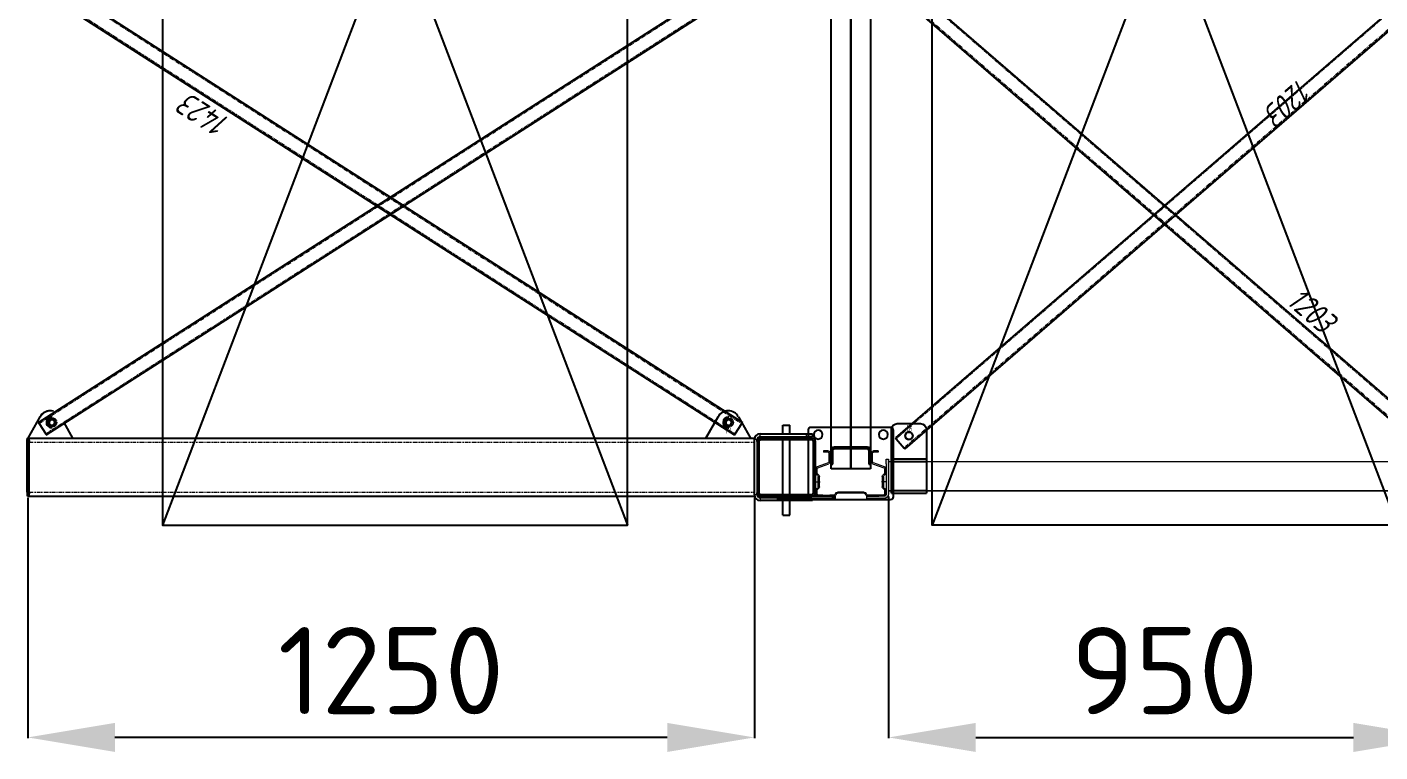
# Model space of a CAD drawing. Header units: millimetres. Extents: x 2140 to 223837, y 2113 to 170313.
# Drawn here: x 217544 to 219872, y 106477 to 107725 of the extents above; entities that cross this region are included whole.
import ezdxf

# ---------------------------------------------------------------- set-up
doc = ezdxf.new("R2010")
doc.units = ezdxf.units.MM
doc.linetypes.add('PHANTOM', pattern=[12.7, 6.35, -1.27, 1.27, -1.27, 1.27, -1.27])
doc.layers.add('0_ANNOT_Dimensions', color=7, linetype='Continuous')
doc.layers.add('2.Стойка', color=7, linetype='Continuous')
doc.layers.add('1.Балка', color=5, linetype='Continuous', lineweight=0)
doc.layers.add('3.Опора', color=7, linetype='Continuous', lineweight=0)
doc.styles.add('GOST', font='isocpeur.ttf')
doc.styles.add('GOST 2.304', font='CS_Gost2304.shx', dxfattribs={"oblique": 15})
doc.styles.get("Standard").update_dxf_attribs({"font": 'isocpeur.ttf'})
doc.styles.add('Курсив', font='isocpeui.ttf')
doc.dimstyles.new('150', dxfattribs={"dimtxt": 150, "dimasz": 150, "dimexe": 1, "dimexo": 10, "dimgap": 40, "dimtad": 1, "dimdec": 0, "dimzin": 0, "dimdsep": 46, "dimtxsty": 'Standard', "dimcen": 0.09, "dimadec": 0, "dimazin": 0, "dimtfac": 1, "dimtdec": 0, "dimtofl": 0, "dimtmove": 0, "dimatfit": 3, "dimfxl": 1, "dimtolj": 1, "dimtzin": 0, "dimarcsym": 0})
doc.dimstyles.new('Оборудование', dxfattribs={"dimscale": 0, "dimtxt": 50, "dimasz": 3, "dimexe": 1.25, "dimexo": 0, "dimtad": 1, "dimtoh": 1, "dimdec": 0, "dimtxsty": 'GOST 2.304', "dimblk": 'NONE', "dimcen": 5, "dimse1": 1, "dimse2": 1, "dimsd1": 1, "dimsd2": 1, "dimadec": 3, "dimazin": 2, "dimtfac": 0.75, "dimtdec": 0, "dimtmove": 1, "dimatfit": 3, "dimfxl": 1, "dimtolj": 1, "dimarcsym": 1})
doc.dimstyles.new('Рзм блок', dxfattribs={"dimtxt": 40, "dimasz": 80, "dimexe": 0.18, "dimexo": 0, "dimgap": 5, "dimtad": 1, "dimtoh": 1, "dimdec": 0, "dimzin": 0, "dimdsep": 46, "dimtxsty": 'Курсив', "dimblk": 'NONE', "dimcen": 0.09, "dimse1": 1, "dimse2": 1, "dimsd1": 1, "dimsd2": 1, "dimadec": 0, "dimazin": 0, "dimtfac": 1, "dimtdec": 0, "dimtofl": 0, "dimtmove": 0, "dimatfit": 2, "dimldrblk": 'NONE', "dimfxl": 0.18, "dimtolj": 1, "dimtzin": 0, "dimarcsym": 0})

# ---------------------------------------------------------------- blocks, each defined once
blk = doc.blocks.new('*D1537')
at = {"layer": '0_ANNOT_Dimensions', "color": 0, "lineweight": -2, "transparency": 16777216}
for p, q in [((219026.7, 106916.5), (219026.7, 106500.7)), ((219976.7, 106916.5), (219976.7, 106500.7)), ((219176.7, 106501.7), (219826.7, 106501.7))]:
    blk.add_line(p, q, dxfattribs=at)
at = {"layer": '0_ANNOT_Dimensions', "color": 0, "transparency": 16777216}
for points in [[(219176.7, 106526.7), (219176.7, 106476.7), (219026.7, 106501.7)], [(219826.7, 106526.7), (219826.7, 106476.7), (219976.7, 106501.7)]]:
    blk.add_solid(points, dxfattribs=at)
at = {"layer": 'Defpoints', "color": 0, "transparency": 16777216}
for p in [(219026.7, 106926.5), (219976.7, 106926.5), (219976.7, 106501.7)]:
    blk.add_point(p, dxfattribs=at)
at = {"layer": '0_ANNOT_Dimensions', "color": 0, "transparency": 16777216, "insert": (219501.7, 106616.7), "char_height": 150, "attachment_point": 5}
blk.add_mtext('\\A1;950', dxfattribs=at)
blk = doc.blocks.new('*D1541')
at = {"layer": '0_ANNOT_Dimensions', "color": 0, "lineweight": -2, "transparency": 16777216}
for p, q in [((217545.3, 106914), (217545.3, 106500.7)), ((218795.7, 106914), (218795.7, 106500.7)), ((218645.7, 106501.7), (217695.3, 106501.7))]:
    blk.add_line(p, q, dxfattribs=at)
at = {"layer": '0_ANNOT_Dimensions', "color": 0, "transparency": 16777216}
for points in [[(217695.3, 106526.7), (217695.3, 106476.7), (217545.3, 106501.7)], [(218645.7, 106526.7), (218645.7, 106476.7), (218795.7, 106501.7)]]:
    blk.add_solid(points, dxfattribs=at)
at = {"layer": 'Defpoints', "color": 0, "transparency": 16777216}
for p in [(217545.3, 106924), (218795.7, 106924), (217545.3, 106501.7)]:
    blk.add_point(p, dxfattribs=at)
at = {"layer": '0_ANNOT_Dimensions', "color": 0, "transparency": 16777216, "insert": (218170.5, 106616.7), "char_height": 150, "attachment_point": 5}
blk.add_mtext('\\A1;1250', dxfattribs=at)
blk = doc.blocks.new('*D591')
at = {"layer": 'Defpoints', "color": 0, "linetype": 'ByBlock', "transparency": 16777216}
for p in [(5, 34.5), (955, 34.5), (5, 1.9)]:
    blk.add_point(p, dxfattribs=at)
at = {"layer": 'Defpoints', "color": 0, "linetype": 'ByBlock', "transparency": 16777216, "insert": (914.3, 16.9), "char_height": 20, "attachment_point": 5, "style": 'Курсив'}
blk.add_mtext('\\A1;950', dxfattribs=at)
blk = doc.blocks.new('_None')
blk = doc.blocks.new('Опора FSус 120')
at = {"layer": '3.Опора', "color": 0, "linetype": 'Continuous', "lineweight": 25}
for p, q in [((-73, 120), (-73, 5)), ((68, 125), (-68, 125)), ((73, 5), (73, 120)), ((-34, 85), (-34, 71)), ((-34, 61), (-34, 71)), ((-31, 85), (-31, 71)), ((-31, 71), (-31, 61)), ((28, 91), (-28, 91)), ((28, 88), (-28, 88)), ((31, 71), (31, 85)), ((31, 61), (31, 71)), ((34, 71), (34, 85)), ((34, 71), (34, 61)), ((-31, 61), (-34, 61)), ((34, 61), (31, 61)), ((-68, 0), (68, 0))]:
    blk.add_line(p, q, dxfattribs=at)
at = {"layer": '3.Опора', "color": 0}
for p, q in [((-30, 73), (-35, 73)), ((30, 73), (35, 73))]:
    blk.add_line(p, q, dxfattribs=at)
for points in [[(-31, 77.5), (-34, 77.5), (-34, 68.5), (-31, 68.5)], [(31, 77.5), (34, 77.5), (34, 68.5), (31, 68.5)]]:
    blk.add_lwpolyline(points, close=True, dxfattribs=at)
at = {"layer": '3.Опора', "color": 0, "linetype": 'Continuous', "lineweight": 25}
for centre in [(-56, 112), (56, 112)]:
    blk.add_circle(centre, 7.5, dxfattribs=at)
for centre, radius, start, end in [((-68, 120), 5, 90, 180), ((68, 120), 5, 0, 90), ((-28, 85), 6, 90, 180), ((-28, 85), 3, 90, 180), ((28, 85), 6, 0, 90), ((28, 85), 3, 0, 90), ((-68, 5), 5, 180, 270), ((68, 5), 5, 270, 0)]:
    blk.add_arc(centre, radius, start, end, dxfattribs=at)
blk = doc.blocks.new('Стойка FSус 120')
at = {"color": 0, "linetype": 'ByBlock', "lineweight": 0}
for p, q in [((-47, 73), (-39, 73)), ((-47, 73), (-47, 71)), ((-47, 71), (-39, 71)), ((39, 73), (47, 73)), ((39, 71), (47, 71)), ((47, 73), (47, 71)), ((-38.3, 52.9), (-57.4, 46)), ((-37.6, 51), (-56.7, 44.1)), ((-38, 62), (-34, 62)), ((-37, 69), (-37, 54.8)), ((-35, 66.2), (-37, 66.2)), ((-37, 57.8), (-35, 57.8)), ((-35, 69), (-35, 54.8)), ((38, 62), (34, 62)), ((35, 54.8), (35, 69)), ((37, 66.2), (35, 66.2)), ((35, 57.8), (37, 57.8)), ((37, 54.8), (37, 69)), ((56.7, 44.1), (37.6, 51)), ((57.4, 46), (38.3, 52.9)), ((-60, 42.2), (-60, 34.6)), ((-58, 42.2), (-58, 34.6)), ((-58, 31.2), (-57, 30.6)), ((-57, 32.9), (-56, 32.3)), ((-56, 28.8), (-56, 11.2)), ((-56, 25.5), (-54, 25.5)), ((-54, 28.8), (-54, 11.2)), ((54, 11.2), (54, 28.8)), ((56, 25.5), (54, 25.5)), ((56, 32.3), (57, 32.9)), ((56, 11.2), (56, 28.8)), ((57, 30.6), (58, 31.2)), ((58, 34.6), (58, 42.2)), ((60, 34.6), (60, 42.2)), ((-60, 20), (-53, 20)), ((-60, 5.4), (-60, -1)), ((-57, 9.4), (-58, 8.8)), ((-58, 5.4), (-58, -1)), ((-56, 7.7), (-57, 7.1)), ((-54, 14.5), (-56, 14.5)), ((-27.6, -2), (-26.4, 0)), ((-23, 2), (23, 2)), ((-23, 0), (23, 0)), ((26.4, 0), (27.6, -2)), ((60, 20), (53, 20)), ((54, 14.5), (56, 14.5)), ((57, 7.1), (56, 7.7)), ((58, 8.8), (57, 9.4)), ((58, -1), (58, 5.4)), ((60, -1), (60, 5.4)), ((-56, -3), (-48, -3)), ((-56, -5), (-48, -5)), ((-48, -3), (-46.1, -3)), ((-48, -3), (-48, -5)), ((-46.1, -5), (-48, -5)), ((-46.1, -3), (-45.6, -3)), ((-45.6, -5), (-46.1, -5)), ((-45.6, -3), (-36.5, -3)), ((-36.5, -5), (-45.6, -5)), ((-36.5, -3), (-36, -3)), ((-36, -5), (-36.5, -5)), ((-36, -3), (-29.3, -3)), ((-36, -3), (-36, -5)), ((-36, -5), (-29.3, -5)), ((-25.8, -3), (-24.7, -1)), ((24.7, -1), (25.8, -3)), ((29.3, -3), (36, -3)), ((29.3, -5), (36, -5)), ((36.5, -3), (36, -3)), ((36, -3), (36, -5)), ((36, -5), (36.5, -5)), ((45.6, -3), (36.5, -3)), ((36.5, -5), (45.6, -5)), ((46.1, -3), (45.6, -3)), ((45.6, -5), (46.1, -5)), ((48, -3), (46.1, -3)), ((46.1, -5), (48, -5)), ((48, -3), (56, -3)), ((48, -3), (48, -5)), ((48, -5), (56, -5))]:
    blk.add_line(p, q, dxfattribs=at)
for centre, radius, start, end in [((-39, 69), 4, 0, 90), ((-39, 69), 2, 0, 90), ((39, 69), 4, 90, 180), ((39, 69), 2, 90, 180), ((-39, 54.8), 2, 290, 0), ((-39, 54.8), 4, 290, 0), ((39, 54.8), 4, 180, 250), ((39, 54.8), 2, 180, 250), ((-56, 42.2), 4, 110, 180), ((-56, 34.6), 4, 180, 240), ((-56, 42.2), 2, 110, 180), ((-56, 34.6), 2, 180, 240), ((-58, 28.8), 2, 0, 60), ((-58, 28.8), 4, 0, 60), ((58, 28.8), 4, 120, 180), ((58, 28.8), 2, 120, 180), ((56, 42.2), 2, 0, 70), ((56, 34.6), 2, 300, 0), ((56, 42.2), 4, 0, 70), ((56, 34.6), 4, 300, 0), ((-56, 5.4), 4, 120, 180), ((-56, 5.4), 2, 120, 180), ((-58, 11.2), 2, 300, 0), ((-58, 11.2), 4, 300, 0), ((-23, -2), 4, 90, 150), ((-23, -2), 2, 90, 150), ((23, -2), 4, 30, 90), ((23, -2), 2, 30, 90), ((58, 11.2), 4, 180, 240), ((58, 11.2), 2, 180, 240), ((56, 5.4), 2, 0, 60), ((56, 5.4), 4, 0, 60), ((-56, -1), 4, 180, 270), ((-56, -1), 2, 180, 270), ((-29.3, -1), 2, 270, 330), ((-29.3, -1), 4, 270, 330), ((29.3, -1), 4, 210, 270), ((29.3, -1), 2, 210, 270), ((56, -1), 2, 270, 0), ((56, -1), 4, 270, 0)]:
    blk.add_arc(centre, radius, start, end, dxfattribs=at)
blk = doc.blocks.new('*D633')
at = {"layer": 'Defpoints', "color": 0, "transparency": 16777216}
for p in [(732.7, 1196.5), (746.2, 1187.8), (-21.3, -10.1)]:
    blk.add_point(p, dxfattribs=at)
at = {"layer": '0_ANNOT_Dimensions', "color": 0, "transparency": 16777216, "insert": (527.3, 901.7), "char_height": 40, "attachment_point": 5, "rotation": 57.3539, "style": 'GOST 2.304'}
blk.add_mtext('\\A1;1423', dxfattribs=at)
blk = doc.blocks.new('Хомут СГЖ D13')
at = {"color": 0, "linetype": 'Continuous', "lineweight": 25}
for p, q in [((0, 29.5), (60, 29.5)), ((0, 29.5), (0, -80.5)), ((60, 25.5), (0, 25.5)), ((60, -80.5), (60, 29.5)), ((0, -25.5), (60, -25.5)), ((60, -29.5), (0, -29.5)), ((10, -90.5), (50, -90.5))]:
    blk.add_line(p, q, dxfattribs=at)
blk.add_circle((30, -69.5), 6.5, dxfattribs=at)
for centre, start, end in [((10, -80.5), 180, 270), ((50, -80.5), 270, 0)]:
    blk.add_arc(centre, 10, start, end, dxfattribs=at)
blk = doc.blocks.new('*D642')
at = {"layer": 'Defpoints', "color": 0, "transparency": 16777216}
for p in [(752.5, 913.8), (764.6, 903.3), (-22.5, -7)]:
    blk.add_point(p, dxfattribs=at)
at = {"layer": '0_ANNOT_Dimensions', "color": 0, "transparency": 16777216, "insert": (544.2, 692), "char_height": 40, "attachment_point": 5, "rotation": 49.1476, "style": 'GOST 2.304'}
blk.add_mtext('\\A1;1203', dxfattribs=at)
blk = doc.blocks.new('*D644')
at = {"layer": 'Defpoints', "color": 0, "transparency": 16777216}
for p in [(-783.5, 887), (-795.6, 876.5), (3.6, -23.3)]:
    blk.add_point(p, dxfattribs=at)
at = {"layer": '0_ANNOT_Dimensions', "color": 0, "transparency": 16777216, "insert": (-575, 654.6), "char_height": 40, "attachment_point": 5, "rotation": 310.8524, "style": 'GOST 2.304'}
blk.add_mtext('\\A1;1203', dxfattribs=at)
blk = doc.blocks.new('*U590')
at = {"true_color": 0xc7c8ca}
h = blk.add_hatch(color=9, dxfattribs=at)
h.dxf.hatch_style = 1
h.paths.add_polyline_path([(5, 31), (5, 39), (1, 39), (1, 31), (1, -21, -0.414214), (-3, -25), (-24.5, -25), (-32.5, -25), (-32.5, -29), (-24.5, -29), (-3, -29, 0.414214), (5, -21)])
h = blk.add_hatch(color=9, dxfattribs=at)
h.dxf.hatch_style = 1
h.paths.add_polyline_path([(992.5, -25), (984.5, -25), (963, -25, -0.414214), (959, -21), (959, 31), (959, 39), (955, 39), (955, 31), (955, -21, 0.414214), (963, -29), (984.5, -29), (992.5, -29)])
at = {"color": 61, "true_color": 0xedee99}
for points in [[(-6, 5.5), (-4, 5.5), (-4, -5.5), (-6, -5.5)], [(-2, 5.5), (0, 5.5), (0, -5.5), (-2, -5.5)]]:
    blk.add_lwpolyline(points, close=True, dxfattribs=at)
at = {"layer": '1.Балка', "color": 0, "linetype": 'ByBlock'}
for p, q in [((1, 39), (5, 39)), ((1, 31), (1, 39)), ((1, 31), (1, -21)), ((5, 39), (5, 31)), ((955, 34.5), (5, 34.5)), ((5, 31), (5, -21)), ((959, 39), (955, 39)), ((955, 39), (955, 31)), ((955, 31), (955, -21)), ((959, 31), (959, 39)), ((959, 31), (959, -21)), ((5, -15.5), (955, -15.5)), ((955, -15.5), (5, -15.5)), ((-32.5, -29), (-32.5, -25)), ((-32.5, -25), (-24.5, -25)), ((-24.5, -29), (-32.5, -29)), ((-3, -25), (-24.5, -25)), ((-3, -29), (-24.5, -29)), ((963, -25), (984.5, -25)), ((963, -29), (984.5, -29)), ((992.5, -25), (984.5, -25)), ((984.5, -29), (992.5, -29)), ((992.5, -29), (992.5, -25))]:
    blk.add_line(p, q, dxfattribs=at)
for centre, radius, start, end in [((-3, -21), 4, 270, 0), ((-3, -21), 8, 270, 0), ((963, -21), 8, 180, 270), ((963, -21), 4, 180, 270)]:
    blk.add_arc(centre, radius, start, end, dxfattribs=at)
at = {"layer": '2.Стойка', "color": 61, "linetype": 'ByBlock', "true_color": 0xedee99}
blk.add_line((0, 0), (-7.7, 0), dxfattribs=at)
at = {"layer": 'Defpoints', "color": 0, "linetype": 'ByBlock'}
dim = blk.add_linear_dim(base=(5, 1.9), p1=(955, 34.5), p2=(5, 34.5), dimstyle='Рзм блок', override={"dimtxt": 20}, dxfattribs=at)
dim.commit()
dim.dimension.update_dxf_attribs({"geometry": '*D591', "text_midpoint": (914.3, 1.9), "dimtype": 160})
blk = doc.blocks.new('секц мал гл')
for p, q in [((-34, -1122), (-34, -1959)), ((0, -1959), (0, -1122)), ((0, -1122), (0, -1959)), ((34, -1959), (34, -1122)), ((-34, -1959), (0, -1959)), ((0, -1959), (34, -1959))]:
    blk.add_line(p, q)
at = {"color": 1}
blk.add_lwpolyline([(-940, 44), (-940, -2056), (-140, -2056), (-140, 44), (-940, 44), (-140, -2056), (-140, 44), (-940, -2056)], dxfattribs=at)
at = {"layer": '1.Балка', "color": 1, "lineweight": 0}
blk.add_blockref('*U590', (-1020, -1981), dxfattribs=at)
at = {"layer": '2.Стойка', "color": 0}
blk.add_blockref('Стойка FSус 120', (0, -2001), dxfattribs=at)
at = {"layer": '3.Опора'}
blk.add_blockref('Опора FSус 120', (0, -2012), dxfattribs=at)
blk = doc.blocks.new('*U632')
at = {"color": 0, "linetype": 'Continuous', "lineweight": 25}
for p, q in [((746.2, 1187.8), (-21.3, -10.1)), ((746.2, 1187.8), (747.8, 1186.8)), ((767.2, 1174.3), (-0.3, -23.6)), ((747.8, 1186.8), (765.5, 1175.4)), ((765.5, 1175.4), (767.2, 1174.3)), ((-21.3, -10.1), (-19.6, -11.2)), ((-19.6, -11.2), (-1.9, -22.5)), ((-1.9, -22.5), (-0.3, -23.6))]:
    blk.add_line(p, q, dxfattribs=at)
at = {"color": 0, "linetype": 'PHANTOM', "lineweight": 18}
for p, q in [((747.8, 1186.8), (-19.6, -11.2)), ((765.5, 1175.4), (-1.9, -22.5))]:
    blk.add_line(p, q, dxfattribs=at)
at = {"color": 0, "linetype": 'Continuous', "lineweight": 25}
for centre in [(745.9, 1164.2), (0, 0)]:
    blk.add_circle(centre, 6.5, dxfattribs=at)
at = {"layer": '0_ANNOT_Dimensions', "color": 252, "true_color": 0x939598, "insert": (-13.3, 0.8), "char_height": 8, "attachment_point": 5, "style": 'GOST'}
blk.add_mtext('25', dxfattribs=at)
at = {"layer": '0_ANNOT_Dimensions', "color": 251, "true_color": 0x636466}
dim = blk.add_linear_dim(base=(732.7, 1196.5), p1=(-21.3, -10.1), p2=(746.2, 1187.8), angle=57.3539, dimstyle='Оборудование', override={"dimscale": 1, "dimtxt": 40}, dxfattribs=at)
dim.commit()
dim.dimension.update_dxf_attribs({"geometry": '*D633', "text_midpoint": (544.6, 890.5), "dimtype": 161})
blk = doc.blocks.new('Консоль 3 опоры')
at = {"color": 0, "linetype": 'Continuous', "lineweight": 25}
for p, q in [((-1975, 1356.8), (-1975, 1356.9)), ((-1972, 1356.8), (-1975, 1356.8)), ((-1975, 1356.8), (-1975, 1354.2)), ((-1975, 1354.2), (-1975, 106)), ((-1972, 1356.8), (-1972, 1356.9)), ((-1972, 1356.8), (-1972, 1354.2)), ((-1968, 1357.7), (-1968, 1357.4)), ((-1968, 1357.7), (-1878, 1357.7)), ((-1968, 1357.4), (-1878, 1357.4)), ((-1950, 1357.4), (-1968, 1357.4)), ((-1950, 1357.2), (-1968, 1357.2)), ((-1968, 1354), (-1882, 1354)), ((-1968, 1353.8), (-1882, 1353.8)), ((-1950, 1357.4), (-1950, 1357.2)), ((-1950, 1354), (-1950, 1357.2)), ((-1900, 1357.4), (-1900, 1357.2)), ((-1900, 1357.4), (-1882, 1357.4)), ((-1900, 1357.2), (-1882, 1357.2)), ((-1900, 1354), (-1900, 1357.2)), ((-1878, 1357.7), (-1878, 1357.4)), ((-1878, 1357.7), (-1877.3, 1357.3)), ((-1878, 1357.4), (-1877.8, 1357.3)), ((-1878, 1356.9), (-1878, 1356.8)), ((-1878, 1354.2), (-1878, 1356.8)), ((-1878, 1356.8), (-1875, 1356.8)), ((-1875, 1356.9), (-1875, 1356.8)), ((-1875, 1354.2), (-1875, 1356.8)), ((-1875, 1356), (-1838.1, 1335.2)), ((-1875, 1355.8), (-1838.1, 1334.9)), ((-1875, 1354.2), (-1875, 106)), ((-1856.9, 1315.4), (-1856.9, 1314.5)), ((-1853.7, 1314.9), (-1850.4, 1319.6)), ((-1853.7, 1314.9), (-1851.2, 1309.7)), ((-1853.5, 1315.1), (-1852.4, 1312.8)), ((-1852.4, 1312.8), (-1851.2, 1310.2)), ((-1851.2, 1310.2), (-1851.2, 1309.7)), ((-1851.2, 1310.2), (-1848.3, 1309.9)), ((-1851.2, 1309.7), (-1845.4, 1309.2)), ((-1844.6, 1319.2), (-1850.4, 1319.6)), ((-1848.3, 1309.9), (-1845.4, 1309.7)), ((-1842.1, 1314), (-1845.4, 1309.2)), ((-1843.8, 1312.1), (-1845.4, 1309.7)), ((-1845.4, 1309.7), (-1845.4, 1309.2)), ((-1844.6, 1319.2), (-1842.1, 1314)), ((-1842.3, 1314.2), (-1843.8, 1312.1)), ((-1838.9, 1314.5), (-1838.9, 1315.4)), ((-1828, 1317.6), (-1828, 1317.8)), ((-1848.1, 1294.6), (-1875, 1279.4)), ((-1875, 189.3), (-1838.1, 168.4)), ((-1875, 189), (-1838.1, 168.2)), ((-1857, 150.9), (-1857, 150)), ((-1853.8, 150.4), (-1850.5, 155.1)), ((-1853.8, 150.4), (-1851.3, 145.1)), ((-1853.6, 150.6), (-1852.5, 148.2)), ((-1852.5, 148.2), (-1851.3, 145.6)), ((-1851.3, 145.6), (-1851.3, 145.1)), ((-1851.3, 145.6), (-1848.4, 145.4)), ((-1851.3, 145.1), (-1845.5, 144.7)), ((-1844.7, 154.6), (-1850.5, 155.1)), ((-1848.4, 145.4), (-1845.5, 145.2)), ((-1842.2, 149.4), (-1845.5, 144.7)), ((-1843.9, 147.5), (-1845.5, 145.2)), ((-1845.5, 145.2), (-1845.5, 144.7)), ((-1844.7, 154.6), (-1842.2, 149.4)), ((-1842.4, 149.7), (-1843.9, 147.5)), ((-1839, 150), (-1839, 150.9)), ((-1828, 150.9), (-1828, 151.1)), ((-1838.1, 133.5), (-1875, 112.7)), ((-1982.5, 16), (-1982.5, 96)), ((-1977.5, 67.5), (-1977.5, 96)), ((-1972.5, 106), (-1975, 106)), ((-1975, 95), (-1975, 7)), ((-1972.5, 106), (-1877.5, 106)), ((-1972.5, 101), (-1969, 101)), ((-1972, 95), (-1972, 7)), ((-1881, 101), (-1969, 101)), ((-1881, 98), (-1969, 98)), ((-1881, 101), (-1877.5, 101)), ((-1878, 7), (-1878, 95)), ((-1875, 106), (-1877.5, 106)), ((-1875, 7), (-1875, 95)), ((-1872.5, 96), (-1872.5, 16)), ((-1867.5, 96), (-1867.5, 16)), ((-2007.5, 57), (-2007.5, 45)), ((-2007.5, 57), (-1982.5, 57)), ((-1979, 67.5), (-1975, 67.5)), ((-1979, 62.5), (-1979, 67.5)), ((-1979, -27.5), (-1979, 62.5)), ((-1972, 57), (-1878, 57)), ((-1875, 57), (-1872.5, 57)), ((-1867.5, 57), (-1852.5, 57)), ((-1852.5, 57), (-1852.5, 45)), ((-2007.5, 45), (-1982.5, 45)), ((-1972, 45), (-1878, 45)), ((-1875, 45), (-1872.5, 45)), ((-1867.5, 45), (-1852.5, 45)), ((-1982.5, 6), (-1982.5, 16)), ((-1979, 6), (-1982.5, 6)), ((-1975, -27.5), (-1975, 7)), ((-1969, 4), (-1881, 4)), ((-1969, 1), (-1881, 1)), ((-1872.5, 6), (-1872.5, 16)), ((-1867.5, 6), (-1872.5, 6)), ((-1867.5, 16), (-1867.5, 6)), ((-1979, -32.5), (-1979, -27.5)), ((-1975, -32.5), (-1979, -32.5)), ((-1975, -27.5), (-1975, -32.5))]:
    blk.add_line(p, q, dxfattribs=at)
at = {"color": 0, "linetype": 'PHANTOM', "lineweight": 18}
for p, q in [((-1972, 1356.9), (-1975, 1356.9)), ((-1968, 1357.2), (-1968, 1357.4)), ((-1968, 1354), (-1968, 1357.2)), ((-1968, 1353.8), (-1968, 106)), ((-1882, 1357.2), (-1882, 1357.4)), ((-1882, 1357.2), (-1882, 1354)), ((-1882, 1353.8), (-1882, 106)), ((-1878, 1356.9), (-1875, 1356.9)), ((-1838.1, 1335.2), (-1838.1, 1334.9)), ((-1838.1, 168.4), (-1838.1, 168.2)), ((-1977.5, 96), (-1982.5, 96)), ((-1972.5, 101), (-1972.5, 106)), ((-1877.5, 101), (-1877.5, 106)), ((-1872.5, 96), (-1867.5, 96)), ((-1975, 62.5), (-1979, 62.5)), ((-1982.5, 16), (-1979, 16)), ((-1872.5, 16), (-1867.5, 16))]:
    blk.add_line(p, q, dxfattribs=at)
for centre in [(-1847.9, 1314.4), (-1848, 149.9)]:
    blk.add_circle(centre, 7.79, dxfattribs=at)
at = {"color": 0, "linetype": 'Continuous', "lineweight": 25}
for centre, radius, start, end in [((-1969.7, 1335.2), 22.3, 85.5323, 103.6332), ((-1969.7, 1387.5), 33.8, 261.0448, 272.9634), ((-1969, 1344.5), 12.8, 85.5323, 103.6332), ((-1969, 1373.2), 19.3, 261.0448, 272.9634), ((-1880.3, 1335.2), 22.3, 76.3668, 94.4677), ((-1881, 1344.5), 12.8, 76.3668, 94.4677), ((-1880.3, 1387.5), 33.8, 267.0366, 278.9552), ((-1881, 1373.2), 19.3, 267.0366, 278.9552), ((-1847.9, 1317.8), 19.9, 0.0331, 60.5758), ((-1847.9, 1317.6), 19.9, 344.0866, 60.5922), ((-1847.9, 1315.4), 8.99, 85.3053, 179.9132), ((-1847.9, 1314.5), 8.99, 85.3144, 179.904), ((-1847.9, 1314.9), 4.98, 164.3862, 205.481), ((-1847.9, 1314.9), 5.01, 205.5209, 265.4566), ((-1847.9, 1314.9), 5.02, 110.6424, 126.2812), ((-1847.9, 1314.9), 5.02, 265.3881, 325.274), ((-1847.9, 1315.4), 8.98, 0.075, 85.5116), ((-1847.9, 1314.5), 8.98, 0.075, 85.5116), ((-1847.9, 1314.9), 5.01, 42.0216, 60.1825), ((-1847.9, 1314.9), 4.98, 325.3017, 8.9007), ((-1847.9, 151.1), 19.9, 0.0331, 60.5758), ((-1847.9, 150.9), 19.9, 299.4081, 60.5919), ((-1848, 150.8), 8.99, 85.3053, 179.9132), ((-1848, 150), 8.99, 85.3144, 179.904), ((-1848, 150.4), 4.98, 164.3862, 205.481), ((-1848, 150.4), 5.01, 205.5209, 265.4566), ((-1848, 150.4), 5.02, 110.6424, 126.2812), ((-1848, 150.4), 5.02, 265.3881, 325.274), ((-1848, 150.8), 8.98, 0.075, 85.5116), ((-1848, 150), 8.98, 0.075, 85.5116), ((-1848, 150.4), 5.01, 42.0216, 60.1825), ((-1848, 150.4), 4.98, 325.3017, 8.9007), ((-1972.5, 96), 10, 90, 180), ((-1972.5, 96), 5, 90, 180), ((-1969, 95), 6, 90, 180), ((-1969, 95), 3, 90, 180), ((-1881, 95), 6, 0, 90), ((-1881, 95), 3, 0, 90), ((-1877.5, 96), 10, 0, 90), ((-1877.5, 96), 5, 0, 90), ((-1969, 7), 6, 180, 270), ((-1969, 7), 3, 180, 270), ((-1881, 7), 6, 270, 0), ((-1881, 7), 3, 270, 0)]:
    blk.add_arc(centre, radius, start, end, dxfattribs=at)
at = {"color": 0}
blk.add_blockref('*U632', (-1848, 150.2), dxfattribs=at)
at = {"color": 0, "xscale": -1}
blk.add_blockref('*U632', (-1102, 150.2), dxfattribs=at)
at = {"layer": '2.Стойка', "color": 0, "xscale": -1, "rotation": 270}
blk.add_blockref('Стойка FSус 120', (-1970, -60), dxfattribs=at)
blk = doc.blocks.new('*U641')
at = {"color": 0, "linetype": 'Continuous', "lineweight": 25}
for p, q in [((764.6, 903.3), (-22.5, -7)), ((783.5, 887), (-3.6, -23.3)), ((764.6, 903.3), (766.1, 902)), ((766.1, 902), (782, 888.3)), ((782, 888.3), (783.5, 887)), ((-22.5, -7), (-21, -8.3)), ((-21, -8.3), (-5.1, -22)), ((-5.1, -22), (-3.6, -23.3))]:
    blk.add_line(p, q, dxfattribs=at)
at = {"color": 0, "linetype": 'PHANTOM', "lineweight": 18}
for p, q in [((766.1, 902), (-21, -8.3)), ((782, 888.3), (-5.1, -22))]:
    blk.add_line(p, q, dxfattribs=at)
at = {"color": 0, "linetype": 'Continuous', "lineweight": 25}
for centre in [(761, 880), (0, 0)]:
    blk.add_circle(centre, 6.5, dxfattribs=at)
at = {"layer": '0_ANNOT_Dimensions', "color": 252, "true_color": 0x939598, "insert": (-13.3, 0.8), "char_height": 8, "attachment_point": 5, "style": 'GOST'}
blk.add_mtext('25', dxfattribs=at)
at = {"layer": '0_ANNOT_Dimensions', "color": 251, "true_color": 0x636466}
dim = blk.add_linear_dim(base=(752.5, 913.8), p1=(-22.5, -7), p2=(764.6, 903.3), angle=49.1476, dimstyle='Оборудование', override={"dimscale": 1, "dimtxt": 40}, dxfattribs=at)
dim.commit()
dim.dimension.update_dxf_attribs({"geometry": '*D642', "text_midpoint": (559.8, 678.5), "dimtype": 161})
blk = doc.blocks.new('*U643')
at = {"color": 0, "linetype": 'Continuous', "lineweight": 25}
for p, q in [((-783.5, 887), (-782, 888.3)), ((-783.5, 887), (3.6, -23.3)), ((-782, 888.3), (-766.1, 902)), ((-766.1, 902), (-764.6, 903.3)), ((-764.6, 903.3), (22.5, -7)), ((3.6, -23.3), (5.1, -22)), ((5.1, -22), (21, -8.3)), ((21, -8.3), (22.5, -7))]:
    blk.add_line(p, q, dxfattribs=at)
at = {"color": 0, "linetype": 'PHANTOM', "lineweight": 18}
for p, q in [((-782, 888.3), (5.1, -22)), ((-766.1, 902), (21, -8.3))]:
    blk.add_line(p, q, dxfattribs=at)
at = {"color": 0, "linetype": 'Continuous', "lineweight": 25}
for centre in [(-761, 880), (0, 0)]:
    blk.add_circle(centre, 6.5, dxfattribs=at)
at = {"layer": '0_ANNOT_Dimensions', "color": 252, "true_color": 0x939598, "insert": (-13.3, 0.8), "char_height": 8, "attachment_point": 5, "style": 'GOST'}
blk.add_mtext('25', dxfattribs=at)
at = {"layer": '0_ANNOT_Dimensions', "color": 251, "true_color": 0x636466}
dim = blk.add_linear_dim(base=(-795.6, 876.5), p1=(3.6, -23.3), p2=(-783.5, 887), angle=130.8524, dimstyle='Оборудование', override={"dimscale": 1, "dimtxt": 40}, dxfattribs=at)
dim.commit()
dim.dimension.update_dxf_attribs({"geometry": '*D644', "text_midpoint": (-590.6, 641.1), "dimtype": 161})
blk = doc.blocks.new('сгж 950')
at = {"color": 0}
for name, p in [('*U643', (1871, 40)), ('*U641', (1110, 40))]:
    blk.add_blockref(name, p, dxfattribs=at)
at = {"color": 0, "xscale": -1, "rotation": 270}
blk.add_blockref('Хомут СГЖ D13', (1940.5, 10), dxfattribs=at)

msp = doc.modelspace()

# ---------------------------------------------------------------- linework, layer by layer
at = {"color": 1}
msp.add_lwpolyline([(217777.3, 108967), (217777.3, 106867), (218577.3, 106867), (218577.3, 108967), (217777.3, 108967), (218577.3, 106867), (218577.3, 108967), (217777.3, 106867)], dxfattribs=at)

# ---------------------------------------------------------------- block references
at = {"xscale": -1}
msp.add_blockref('секц мал гл', (218961.7, 108923), dxfattribs=at)
for name, p, rotation in [('Консоль 3 опоры', (218901.7, 108892), 90.00000000000001), ('сгж 950', (219021.7, 108892), 270)]:
    msp.add_blockref(name, p, dxfattribs=dict(rotation=rotation))

# ---------------------------------------------------------------- dimensions: what is measured, and where the dimension line sits
at = {"layer": '0_ANNOT_Dimensions'}
for base, p1, p2, picture, middle in [((217545.3, 106501.7), (218795.7, 106924), (217545.3, 106924), '*D1541', (218170.5, 106616.7)), ((219976.7, 106501.7), (219026.7, 106926.5), (219976.7, 106926.5), '*D1537', (219501.7, 106616.7))]:
    dim = msp.add_linear_dim(base=base, p1=p1, p2=p2, dimstyle='150', dxfattribs=at)
    dim.commit()
    dim.dimension.update_dxf_attribs({"geometry": picture, "text_midpoint": middle})

doc.saveas('drawing.dxf')
